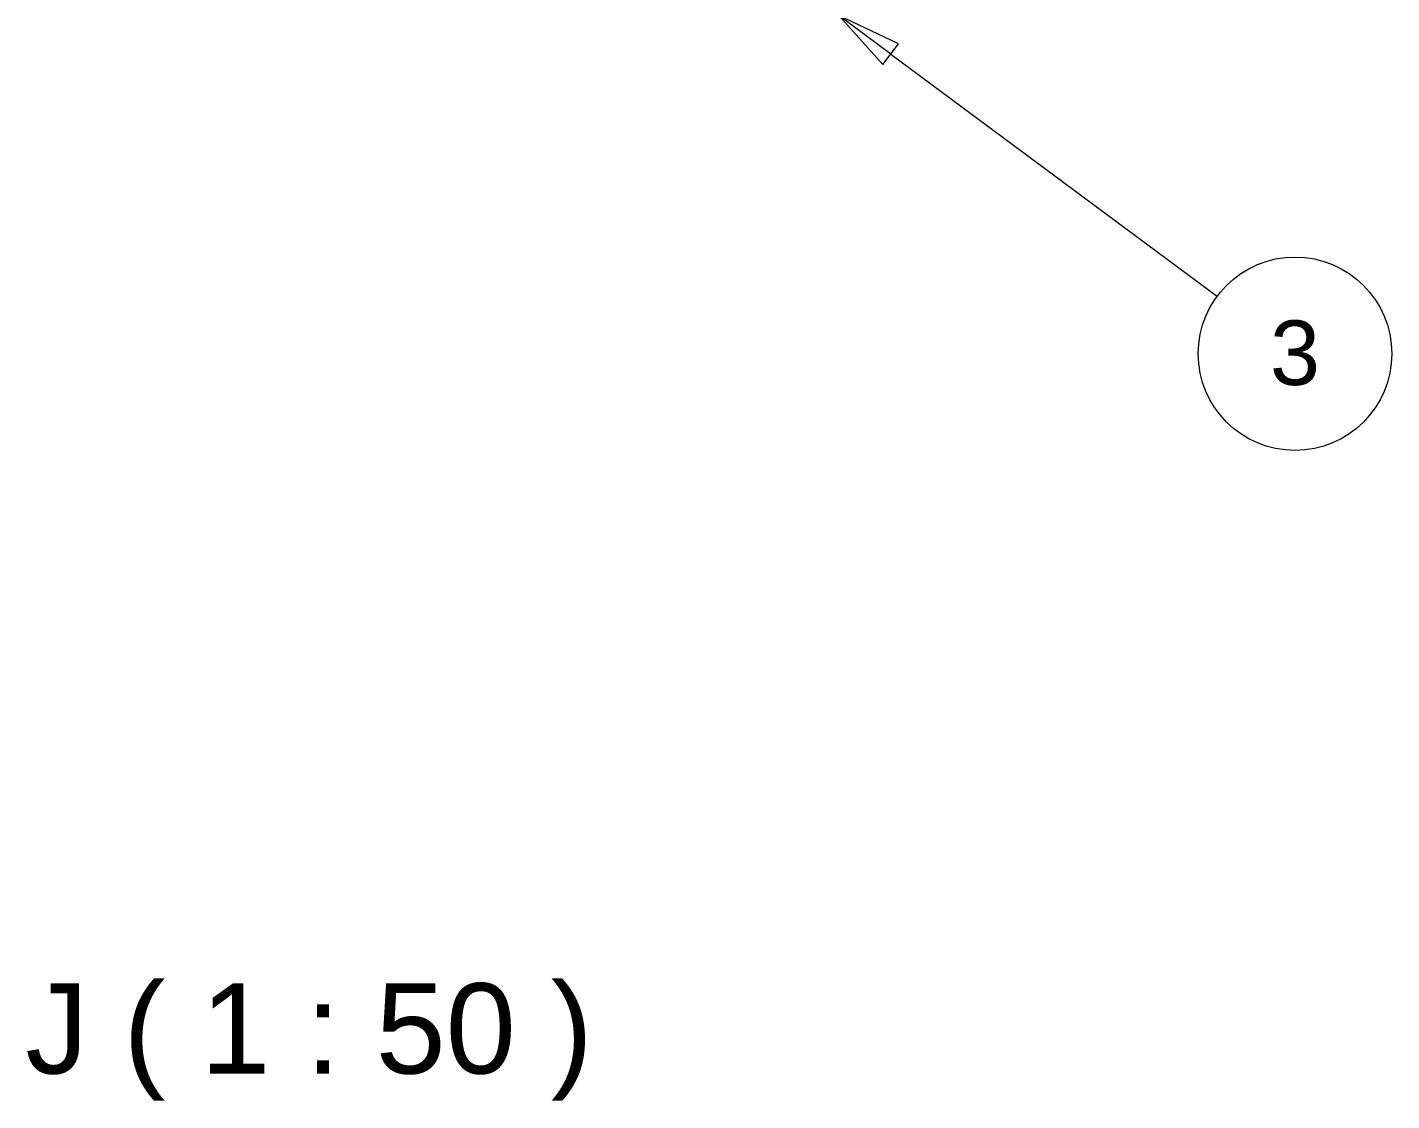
# Model space of a CAD drawing. Header units: millimetres. Extents: x -360063 to 84100, y -179792 to 59400.
# Drawn here: x 33110 to 38400, y 38293 to 42455 of the extents above; entities that cross this region are included whole.
import ezdxf

# ---------------------------------------------------------------- set-up
doc = ezdxf.new("R2010")
doc.units = ezdxf.units.MM
doc.header["$LTSCALE"] = 100
doc.layers.add('Symbol', color=7, linetype='Continuous', lineweight=18)
doc.styles.add('4003-AREA-05_Standard', font='arial.ttf')
doc.styles.add('Note Text', font='arial.ttf')

# ---------------------------------------------------------------- blocks, each defined once
blk = doc.blocks.new('Balloon9')
at = {"layer": 'Symbol'}
for p, q in [((364.575, 423.513), (362.567, 425.002)), ((364.873, 423.915), (362.567, 425.002)), ((362.567, 425.002), (364.277, 423.111)), ((364.277, 423.111), (364.873, 423.915)), ((364.575, 423.513), (377.251, 414.119))]:
    blk.add_line(p, q, dxfattribs=at)
at = {"layer": 'Symbol', "flags": 128}
blk.add_lwpolyline([(364.873, 423.915), (362.567, 425.002), (364.277, 423.111), (364.873, 423.915)], dxfattribs=at)
at = {"layer": 'Symbol'}
blk.add_circle((380.254, 411.894), 3.75, dxfattribs=at)
blk.add_solid([(364.873, 423.915), (362.567, 425.002), (364.277, 423.111), (364.873, 423.915)], dxfattribs=at)
at = {"layer": 'Symbol', "insert": (380.254, 411.915), "char_height": 2.5, "attachment_point": 5, "style": 'Note Text'}
blk.add_mtext('3', dxfattribs=at)

msp = doc.modelspace()

# ---------------------------------------------------------------- block references
at = {"layer": 'Symbol', "xscale": 100, "yscale": 100, "zscale": 100}
msp.add_blockref('Balloon9', (0, 0), dxfattribs=at)

# ---------------------------------------------------------------- texts
at = {"layer": 'Symbol', "insert": (33101.9, 38293.31), "char_height": 350, "attachment_point": 7, "style": '4003-AREA-05_Standard'}
msp.add_mtext('J ( 1 : 50 )', dxfattribs=at)

doc.saveas('drawing.dxf')
